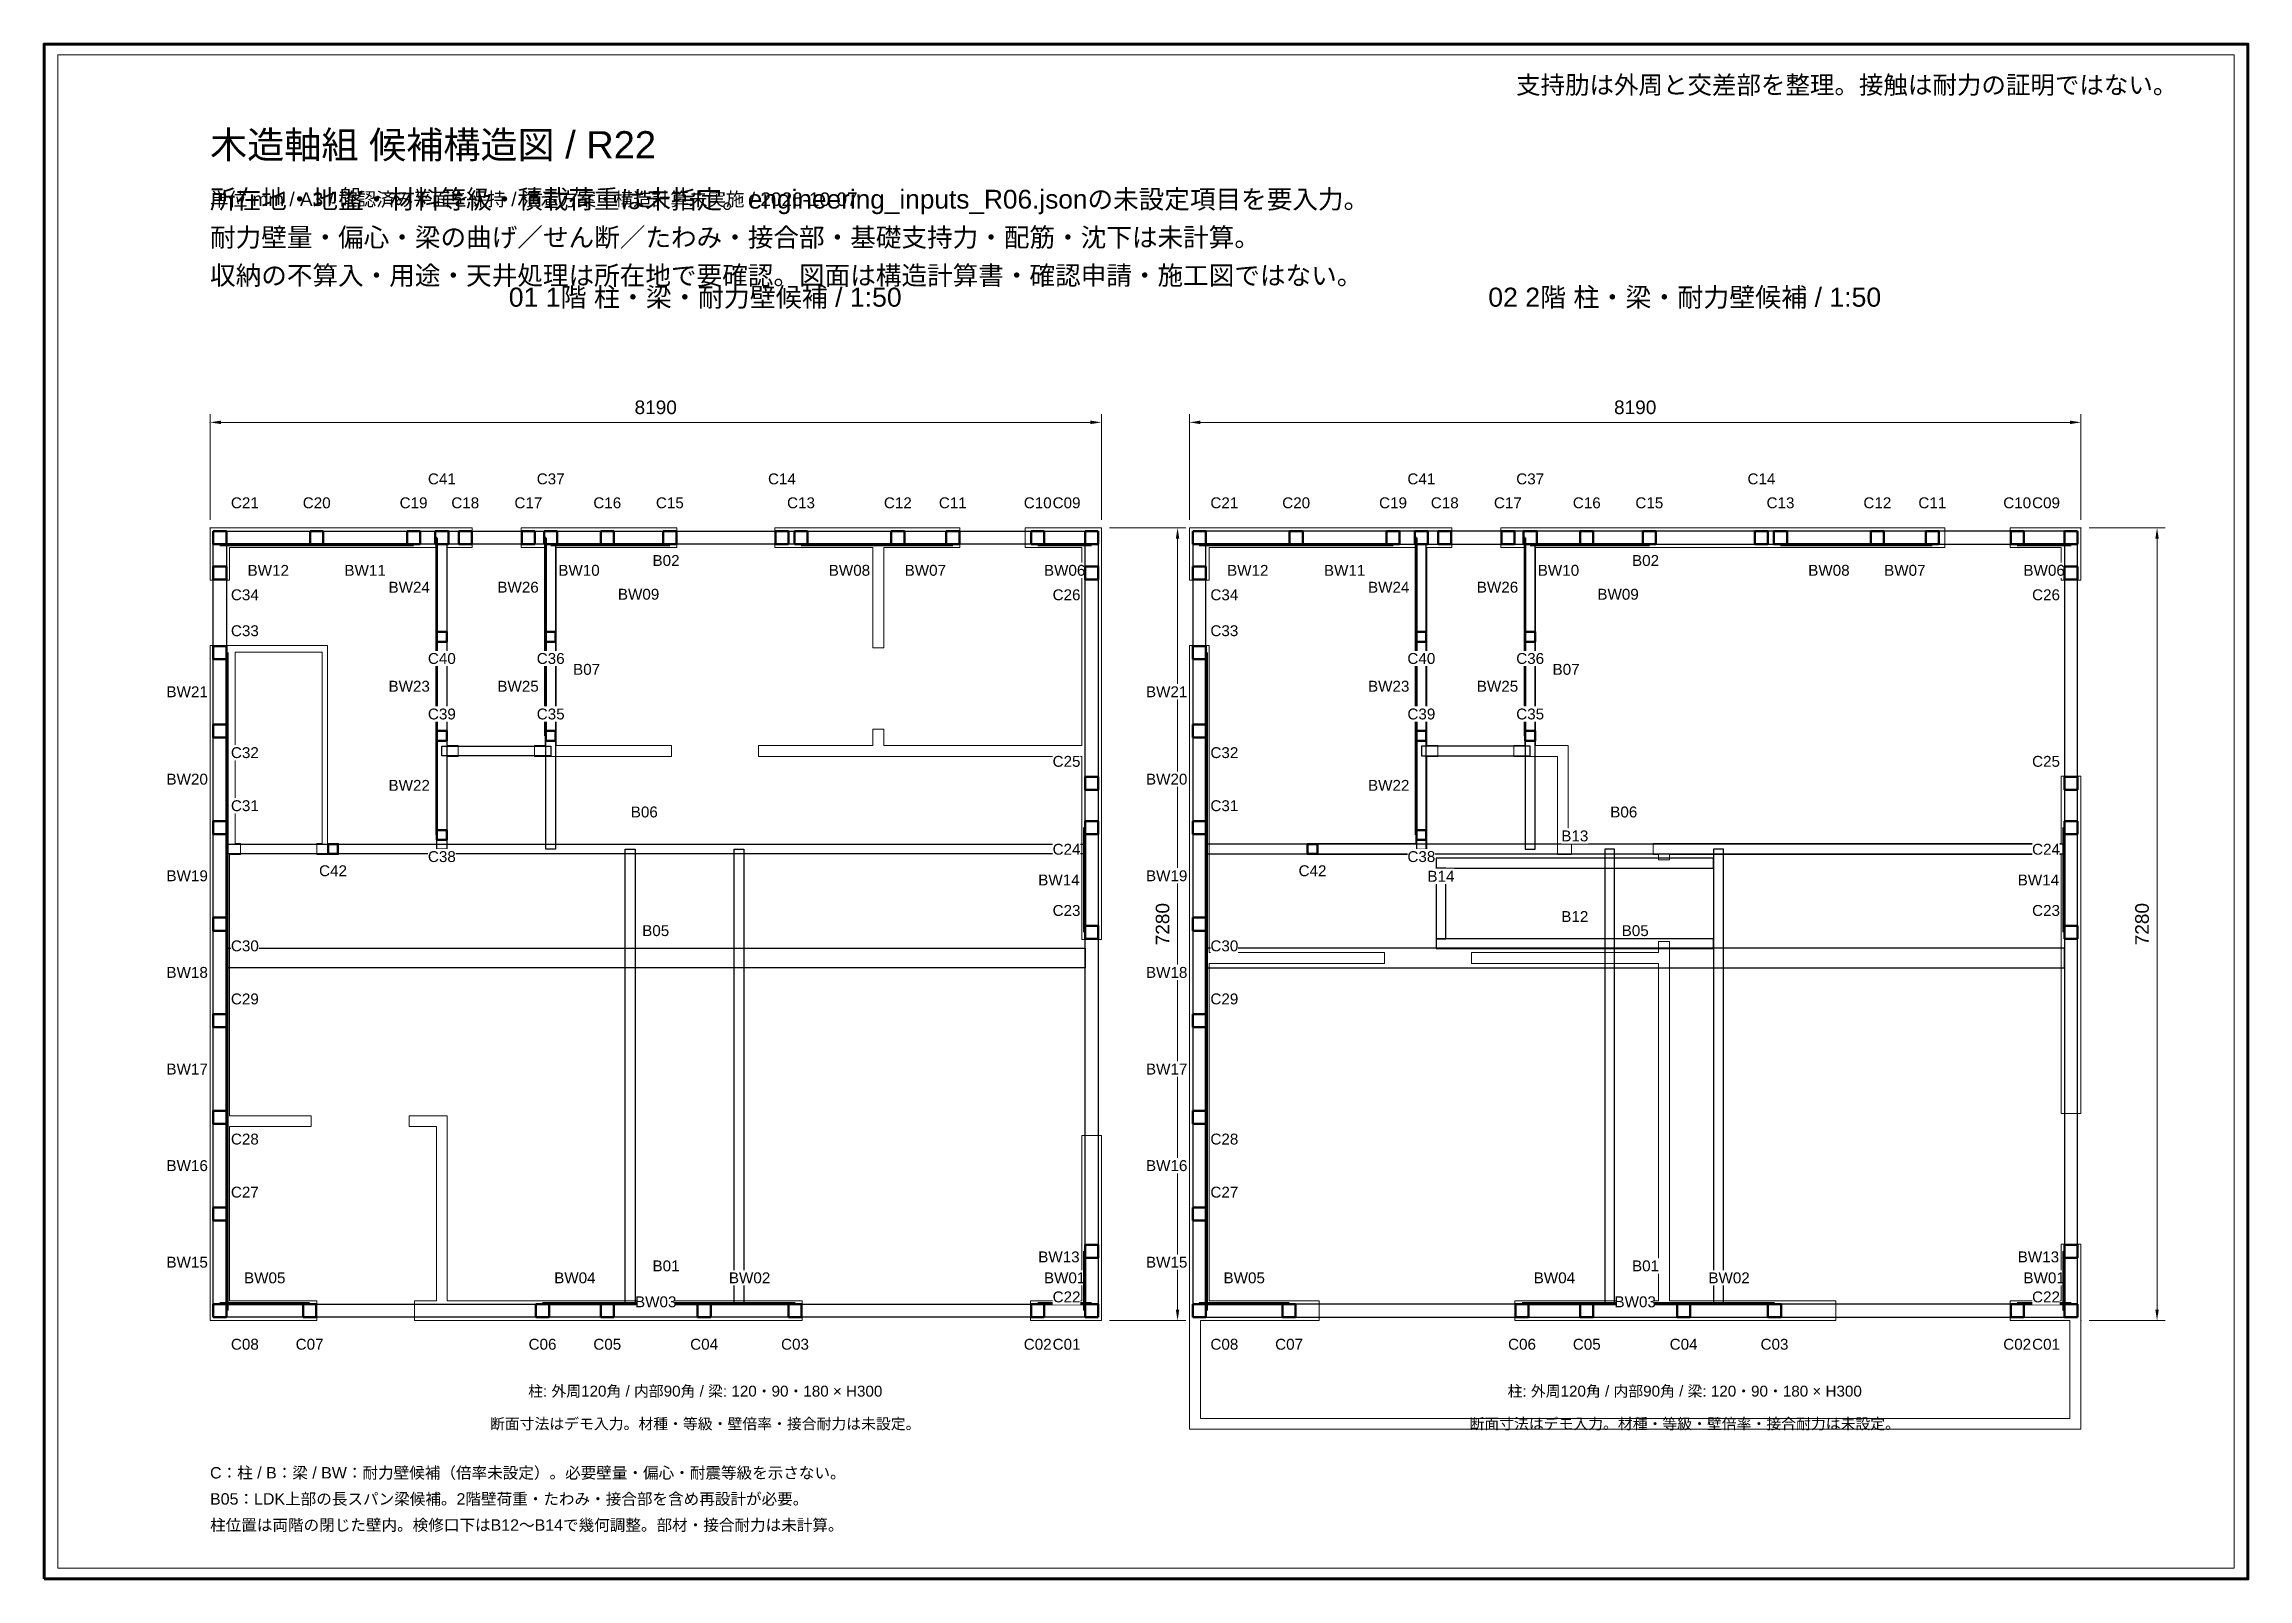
# Paper-space layout 'STRUCTURE_01_A3_1_50' of a CAD drawing. Header units: millimetres. Extents: x 8 to 412, y 8 to 290.
# The model-space entities are those that its viewports show. They can reach past a viewport. Long polylines and large blocks are cut down to what shows.
import ezdxf
from ezdxf.enums import TextEntityAlignment as Align

# ---------------------------------------------------------------- set-up
doc = ezdxf.new("R2010")
doc.units = ezdxf.units.MM
for name, color, linetype, lineweight in [('D-BYP-FIXT', 7, 'Continuous', 13), ('D-STR-DIM', 7, 'Continuous', 13), ('D-STR-DOOR', 7, 'Continuous', 25), ('D-STR-TXT', 7, 'Continuous', 13), ('D-STR-WALL', 7, 'Continuous', 50), ('D-TTL-FRAM', 7, 'Continuous', 70)]:
    doc.layers.add(name, color=color, linetype=linetype, lineweight=lineweight)
doc.layers.add('D-TTL-VPRT', color=7, linetype='Continuous', plot=False)
doc.styles.add('HOUSE_UNICODE', font='Arial Unicode.ttf')
doc.styles.add('OpenSansCondensed-Light', font='OpenSansCondensed-Light.ttf')
doc.dimstyles.new('EZDXF', dxfattribs={"dimtxt": 0.25, "dimasz": 0.175, "dimexe": 0.375, "dimexo": 0.125, "dimgap": 0.1, "dimtad": 1, "dimlfac": 100, "dimzin": 12, "dimdsep": 46, "dimtxsty": 'OpenSansCondensed-Light', "dimblk": 'ARCHTICK', "dimcen": 2.5, "dimazin": 3, "dimtfac": 0.5, "dimtmove": 2, "dimatfit": 3})

# ---------------------------------------------------------------- blocks, each defined once
blk = doc.blocks.new('_CLOSEDFILLED')
at = {"color": 0, "linetype": 'BYBLOCK'}
blk.add_solid([(-1, 0.16), (0, 0), (-1, -0.16)], dxfattribs=at)
blk = doc.blocks.new('*D1')
at = {"layer": 'D-STR-DIM', "color": 7, "lineweight": 13}
for p, q in [((0, 7355), (0, 8325)), ((8190, 7355), (8190, 8325)), ((100, 8250), (8090, 8250))]:
    blk.add_line(p, q, dxfattribs=at)
at = {"layer": 'D-STR-DIM'}
for p in [(0, 8250), (0, 7280), (8190, 7280)]:
    blk.add_point(p, dxfattribs=at)
at = {"layer": 'D-STR-DIM', "color": 7, "xscale": 100, "yscale": 100, "rotation": 180}
blk.add_blockref('_CLOSEDFILLED', (0, 8250), dxfattribs=at)
at = {"layer": 'D-STR-DIM', "color": 7, "xscale": 100, "yscale": 100}
blk.add_blockref('_CLOSEDFILLED', (8190, 8250), dxfattribs=at)
at = {"layer": 'D-STR-DIM', "color": 7, "insert": (4095, 8387.5), "char_height": 125, "attachment_point": 5, "style": 'HOUSE_UNICODE', "bg_fill": 3, "box_fill_scale": 1.2, "bg_fill_color": 0}
blk.add_mtext('8190', dxfattribs=at)
blk = doc.blocks.new('*D2')
at = {"layer": 'D-STR-DIM', "color": 7, "lineweight": 13}
for p, q in [((8265, 7280), (8965, 7280)), ((8890, 100), (8890, 7180)), ((8265, 0), (8965, 0))]:
    blk.add_line(p, q, dxfattribs=at)
at = {"layer": 'D-STR-DIM'}
for p in [(8190, 7280), (8190, 0), (8890, 0)]:
    blk.add_point(p, dxfattribs=at)
at = {"layer": 'D-STR-DIM', "color": 7, "xscale": 100, "yscale": 100}
for p, rotation in [((8890, 7280), 90), ((8890, 0), 270)]:
    blk.add_blockref('_CLOSEDFILLED', p, dxfattribs=dict(at, rotation=rotation))
at = {"layer": 'D-STR-DIM', "color": 7, "insert": (8752.5, 3640), "char_height": 125, "attachment_point": 5, "rotation": 90, "style": 'HOUSE_UNICODE', "bg_fill": 3, "box_fill_scale": 1.2, "bg_fill_color": 0}
blk.add_mtext('7280', dxfattribs=at)
blk = doc.blocks.new('*D3')
at = {"layer": 'D-STR-DIM', "color": 7, "lineweight": 13}
for p, q in [((9000, 7355), (9000, 8325)), ((17190, 7355), (17190, 8325)), ((9100, 8250), (17090, 8250))]:
    blk.add_line(p, q, dxfattribs=at)
at = {"layer": 'D-STR-DIM'}
for p in [(9000, 8250), (9000, 7280), (17190, 7280)]:
    blk.add_point(p, dxfattribs=at)
at = {"layer": 'D-STR-DIM', "color": 7, "xscale": 100, "yscale": 100, "rotation": 180}
blk.add_blockref('_CLOSEDFILLED', (9000, 8250), dxfattribs=at)
at = {"layer": 'D-STR-DIM', "color": 7, "xscale": 100, "yscale": 100}
blk.add_blockref('_CLOSEDFILLED', (17190, 8250), dxfattribs=at)
at = {"layer": 'D-STR-DIM', "color": 7, "insert": (13095, 8387.5), "char_height": 125, "attachment_point": 5, "style": 'HOUSE_UNICODE', "bg_fill": 3, "box_fill_scale": 1.2, "bg_fill_color": 0}
blk.add_mtext('8190', dxfattribs=at)
blk = doc.blocks.new('*D4')
at = {"layer": 'D-STR-DIM', "color": 7, "lineweight": 13}
for p, q in [((17265, 7280), (17965, 7280)), ((17890, 100), (17890, 7180)), ((17265, 0), (17965, 0))]:
    blk.add_line(p, q, dxfattribs=at)
at = {"layer": 'D-STR-DIM'}
for p in [(17190, 7280), (17190, 0), (17890, 0)]:
    blk.add_point(p, dxfattribs=at)
at = {"layer": 'D-STR-DIM', "color": 7, "xscale": 100, "yscale": 100}
for p, rotation in [((17890, 7280), 90), ((17890, 0), 270)]:
    blk.add_blockref('_CLOSEDFILLED', p, dxfattribs=dict(at, rotation=rotation))
at = {"layer": 'D-STR-DIM', "color": 7, "insert": (17752.5, 3640), "char_height": 125, "attachment_point": 5, "rotation": 90, "style": 'HOUSE_UNICODE', "bg_fill": 3, "box_fill_scale": 1.2, "bg_fill_color": 0}
blk.add_mtext('7280', dxfattribs=at)

msp = doc.modelspace()

# ---------------------------------------------------------------- linework, layer by layer
at = {"layer": 'D-BYP-FIXT'}
for points in [[(0, 7280), (0, 6800), (180, 6800), (180, 7100), (2080, 7100), (2080, 4381), (2080, 4380), (2080, 4280), (2180, 4280), (2180, 5180), (2280, 5180), (2280, 5280), (2180, 5280), (2180, 7100), (2410, 7100), (2410, 7280)], [(2860, 7280), (2860, 7100), (3080, 7100), (3080, 5280), (2980, 5280), (2980, 5180), (3180, 5180), (4240, 5180), (4240, 5280), (3180, 5280), (3180, 7100), (4290, 7100), (4290, 7280)], [(8190, 7280), (7490, 7280), (7490, 7100), (8010, 7100), (8010, 5280), (6190, 5280), (6190, 5430), (6090, 5430), (6090, 5280), (5040, 5280), (5040, 5180), (8010, 5180), (8010, 3500), (8190, 3500)], [(5190, 7280), (5190, 7100), (6090, 7100), (6090, 6180), (6190, 6180), (6190, 7100), (6890, 7100), (6890, 7280)], [(11860, 7280), (11860, 7100), (12080, 7100), (12080, 5280), (11980, 5280), (11980, 5180), (12380, 5180), (12380, 4280), (12510, 4280), (12510, 4380), (12480, 4380), (12480, 5280), (12180, 5280), (12180, 7100), (15940, 7100), (15940, 7280)], [(17190, 7280), (16540, 7280), (16540, 7100), (17010, 7100), (17010, 6800), (17190, 6800)], [(0, 0), (980, 0), (980, 180), (180, 180), (180, 1780), (930, 1780), (930, 1880), (180, 1880), (180, 4280), (280, 4280), (280, 4380), (230, 4380), (230, 6140), (1030, 6140), (1030, 4380), (980, 4380), (980, 4280), (1180, 4280), (1180, 4380), (1080, 4380), (1080, 6200), (181, 6200), (180, 6200), (0, 6200)], [(17190, 5000), (17010, 5000), (17010, 4380), (13260, 4380), (13260, 4280), (13310, 4280), (13310, 4230), (13410, 4230), (13410, 4280), (17010, 4280), (17010, 1900), (17190, 1900)], [(14940, 0), (14940, 180), (13410, 180), (13410, 3480), (13310, 3480), (13310, 3380), (11590, 3380), (11590, 3280), (13310, 3280), (13310, 180), (11990, 180), (11990, 0)], [(5440, 0), (5440, 180), (2180, 180), (2180, 1880), (1830, 1880), (1830, 1780), (2080, 1780), (2080, 180), (1880, 180), (1880, 0)], [(8190, 1700), (8010, 1700), (8010, 180), (7540, 180), (7540, 0), (8190, 0)]]:
    msp.add_lwpolyline(points, close=True, dxfattribs=at)
at = {"layer": 'D-STR-DOOR'}
for points in [[(30, 7130), (30, 7250), (8160, 7250), (8160, 7130)], [(30, 150), (30, 7130), (150, 7130), (150, 150)], [(2085, 4330), (2085, 7130), (2175, 7130), (2175, 4330)], [(3085, 4330), (3085, 7130), (3175, 7130), (3175, 4330)], [(8040, 150), (8040, 7130), (8160, 7130), (8160, 150)], [(11175, 4330), (11175, 7130), (11085, 7130), (11085, 4330)], [(12175, 4330), (12175, 7130), (12085, 7130), (12085, 4330)], [(17160, 150), (17160, 7130), (17040, 7130), (17040, 150)], [(2130, 5185), (2130, 5275), (3130, 5275), (3130, 5185)], [(12130, 5185), (12130, 5275), (11130, 5275), (11130, 5185)], [(150, 4285), (150, 4375), (8040, 4375), (8040, 4285)], [(4815, 150), (4815, 4330), (4905, 4330), (4905, 150)], [(17040, 4285), (17040, 4375), (9150, 4375), (9150, 4285)], [(13905, 150), (13905, 4330), (13815, 4330), (13815, 150)], [(13815, 4155), (13815, 4245), (11265, 4245), (11265, 4155), (11355, 4155), (12555, 4155)], [(11265, 4155), (11265, 3505), (11355, 3505), (11355, 4155)], [(150, 3240), (150, 3420), (8040, 3420), (8040, 3240)], [(17040, 3240), (17040, 3420), (9150, 3420), (9150, 3240)], [(30, 30), (30, 150), (8160, 150), (8160, 30)]]:
    msp.add_lwpolyline(points, close=True, dxfattribs=at)
at = {"layer": 'D-STR-WALL'}
for p, q in [((30, 7130), (30, 7250)), ((30, 7250), (150, 7250)), ((150, 7130), (30, 7130)), ((90, 7121), (90, 7130)), ((90, 7130), (980, 7130)), ((980, 7121), (90, 7121)), ((150, 7250), (150, 7130)), ((920, 7130), (920, 7250)), ((920, 7250), (1040, 7250)), ((1040, 7130), (920, 7130)), ((980, 7121), (980, 7130)), ((980, 7130), (1870, 7130)), ((980, 7130), (980, 7121)), ((1870, 7121), (980, 7121)), ((1040, 7250), (1040, 7130)), ((1810, 7130), (1810, 7250)), ((1810, 7250), (1930, 7250)), ((1930, 7130), (1810, 7130)), ((1870, 7130), (1870, 7121)), ((1930, 7250), (1930, 7130)), ((2070, 7130), (2070, 7250)), ((2070, 7250), (2190, 7250)), ((2190, 7130), (2070, 7130)), ((2080, 6280), (2080, 7190)), ((2080, 7190), (2085, 7190)), ((2085, 7190), (2085, 6280)), ((2190, 7250), (2190, 7130)), ((2285, 7130), (2285, 7250)), ((2285, 7250), (2405, 7250)), ((2405, 7130), (2285, 7130)), ((2405, 7250), (2405, 7130)), ((2865, 7130), (2865, 7250)), ((2865, 7250), (2985, 7250)), ((2985, 7130), (2865, 7130)), ((2985, 7250), (2985, 7130)), ((3070, 7130), (3070, 7250)), ((3070, 7250), (3190, 7250)), ((3190, 7130), (3070, 7130)), ((3080, 6280), (3080, 7190)), ((3080, 7190), (3085, 7190)), ((3085, 7190), (3085, 6280)), ((3130, 7121), (3130, 7130)), ((3130, 7130), (3650, 7130)), ((3650, 7121), (3130, 7121)), ((3190, 7250), (3190, 7130)), ((3590, 7130), (3590, 7250)), ((3590, 7250), (3710, 7250)), ((3710, 7130), (3590, 7130)), ((3650, 7121), (3650, 7130)), ((3650, 7130), (3650, 7121)), ((3710, 7250), (3710, 7130)), ((4165, 7250), (4285, 7250)), ((5195, 7130), (5195, 7250)), ((5195, 7250), (5315, 7250)), ((5315, 7130), (5195, 7130)), ((5315, 7250), (5315, 7130)), ((5370, 7130), (5370, 7250)), ((5370, 7250), (5490, 7250)), ((5490, 7130), (5370, 7130)), ((5430, 7121), (5430, 7130)), ((5430, 7130), (6320, 7130)), ((6320, 7121), (5430, 7121)), ((5490, 7250), (5490, 7130)), ((6260, 7130), (6260, 7250)), ((6260, 7250), (6380, 7250)), ((6380, 7130), (6260, 7130)), ((6320, 7121), (6320, 7130)), ((6320, 7130), (6825, 7130)), ((6320, 7130), (6320, 7121)), ((6825, 7121), (6320, 7121)), ((6380, 7250), (6380, 7130)), ((6765, 7130), (6765, 7250)), ((6765, 7250), (6885, 7250)), ((6885, 7130), (6765, 7130)), ((6825, 7130), (6825, 7121)), ((6885, 7250), (6885, 7130)), ((7545, 7130), (7545, 7250)), ((7545, 7250), (7665, 7250)), ((7665, 7130), (7545, 7130)), ((7605, 7121), (7605, 7130)), ((7605, 7130), (8100, 7130)), ((8100, 7121), (7605, 7121)), ((7665, 7250), (7665, 7130)), ((8040, 7130), (8040, 7250)), ((8040, 7250), (8160, 7250)), ((8160, 7130), (8040, 7130)), ((8100, 7130), (8100, 7121)), ((8160, 7250), (8160, 7130)), ((9090, 7121), (9090, 7130)), ((9090, 7130), (9980, 7130)), ((9980, 7121), (9090, 7121)), ((9150, 7250), (9150, 7130)), ((9920, 7130), (9920, 7250)), ((9920, 7250), (10040, 7250)), ((10040, 7130), (9920, 7130)), ((9980, 7121), (9980, 7130)), ((9980, 7130), (10870, 7130)), ((9980, 7130), (9980, 7121)), ((10870, 7121), (9980, 7121)), ((10040, 7250), (10040, 7130)), ((10810, 7130), (10810, 7250)), ((10810, 7250), (10930, 7250)), ((10930, 7130), (10810, 7130)), ((10870, 7130), (10870, 7121)), ((10930, 7250), (10930, 7130)), ((11070, 7130), (11070, 7250)), ((11070, 7250), (11190, 7250)), ((11190, 7130), (11070, 7130)), ((11080, 6280), (11080, 7190)), ((11080, 7190), (11085, 7190)), ((11085, 7190), (11085, 6280)), ((11190, 7250), (11190, 7130)), ((11285, 7130), (11285, 7250)), ((11285, 7250), (11405, 7250)), ((11405, 7130), (11285, 7130)), ((11405, 7250), (11405, 7130)), ((11865, 7130), (11865, 7250)), ((11865, 7250), (11985, 7250)), ((11985, 7130), (11865, 7130)), ((11985, 7250), (11985, 7130)), ((12070, 7130), (12070, 7250)), ((12070, 7250), (12190, 7250)), ((12190, 7130), (12070, 7130)), ((12080, 6280), (12080, 7190)), ((12080, 7190), (12085, 7190)), ((12085, 7190), (12085, 6280)), ((12130, 7121), (12130, 7130)), ((12130, 7130), (12650, 7130)), ((12650, 7121), (12130, 7121)), ((12190, 7250), (12190, 7130)), ((12590, 7130), (12590, 7250)), ((12590, 7250), (12710, 7250)), ((12710, 7130), (12590, 7130)), ((12650, 7121), (12650, 7130)), ((12650, 7130), (12650, 7121)), ((12710, 7250), (12710, 7130)), ((13165, 7250), (13285, 7250)), ((14195, 7130), (14195, 7250)), ((14195, 7250), (14315, 7250)), ((14315, 7130), (14195, 7130)), ((14315, 7250), (14315, 7130)), ((14370, 7130), (14370, 7250)), ((14370, 7250), (14490, 7250)), ((14490, 7130), (14370, 7130)), ((14430, 7121), (14430, 7130)), ((14430, 7130), (15320, 7130)), ((15320, 7121), (14430, 7121)), ((14490, 7250), (14490, 7130)), ((15260, 7130), (15260, 7250)), ((15260, 7250), (15380, 7250)), ((15380, 7130), (15260, 7130)), ((15320, 7121), (15320, 7130)), ((15320, 7130), (15825, 7130)), ((15320, 7130), (15320, 7121)), ((15825, 7121), (15320, 7121)), ((15380, 7250), (15380, 7130)), ((15765, 7130), (15765, 7250)), ((15765, 7250), (15885, 7250)), ((15885, 7130), (15765, 7130)), ((15825, 7130), (15825, 7121)), ((15885, 7250), (15885, 7130)), ((16545, 7130), (16545, 7250)), ((16545, 7250), (16665, 7250)), ((16665, 7130), (16545, 7130)), ((16605, 7121), (16605, 7130)), ((16605, 7130), (17100, 7130)), ((17100, 7121), (16605, 7121)), ((16665, 7250), (16665, 7130)), ((17040, 7130), (17040, 7250)), ((17040, 7250), (17160, 7250)), ((17160, 7130), (17040, 7130)), ((17100, 7130), (17100, 7121)), ((17160, 7250), (17160, 7130)), ((30, 6805), (30, 6925)), ((30, 6925), (150, 6925)), ((150, 6925), (150, 6805)), ((8160, 6925), (8160, 6805)), ((9150, 6925), (9150, 6805)), ((17160, 6925), (17160, 6805)), ((150, 6805), (30, 6805)), ((2080, 5370), (2080, 6280)), ((2080, 6280), (2085, 6280)), ((2085, 6280), (2080, 6280)), ((2085, 6235), (2085, 6325)), ((2085, 6325), (2175, 6325)), ((2085, 6280), (2085, 5370)), ((2175, 6325), (2175, 6235)), ((3080, 5370), (3080, 6280)), ((3080, 6280), (3085, 6280)), ((3085, 6280), (3080, 6280)), ((3085, 6235), (3085, 6325)), ((3085, 6325), (3175, 6325)), ((3085, 6280), (3085, 5370)), ((3175, 6325), (3175, 6235)), ((11080, 5370), (11080, 6280)), ((11080, 6280), (11085, 6280)), ((11085, 6280), (11080, 6280)), ((11085, 6235), (11085, 6325)), ((11085, 6325), (11175, 6325)), ((11085, 6280), (11085, 5370)), ((11175, 6325), (11175, 6235)), ((12080, 5370), (12080, 6280)), ((12080, 6280), (12085, 6280)), ((12085, 6280), (12080, 6280)), ((12085, 6235), (12085, 6325)), ((12085, 6325), (12175, 6325)), ((12085, 6280), (12085, 5370)), ((12175, 6325), (12175, 6235)), ((30, 6075), (30, 6195)), ((30, 6195), (150, 6195)), ((150, 6075), (30, 6075)), ((150, 6195), (150, 6075)), ((150, 5415), (150, 6135)), ((150, 6135), (159, 6135)), ((159, 6135), (159, 5415)), ((2175, 6235), (2085, 6235)), ((3175, 6235), (3085, 6235)), ((9150, 6195), (9150, 6075)), ((9150, 5415), (9150, 6135)), ((9150, 6135), (9159, 6135)), ((9159, 6135), (9159, 5415)), ((11175, 6235), (11085, 6235)), ((12175, 6235), (12085, 6235)), ((30, 5355), (30, 5475)), ((30, 5475), (150, 5475)), ((150, 5475), (150, 5355)), ((9150, 5475), (9150, 5355)), ((150, 5355), (30, 5355)), ((150, 4527.5), (150, 5415)), ((150, 5415), (159, 5415)), ((159, 5415), (150, 5415)), ((159, 5415), (159, 4527.5)), ((2080, 4460), (2080, 5370)), ((2080, 5370), (2085, 5370)), ((2085, 5370), (2080, 5370)), ((2085, 5325), (2085, 5415)), ((2085, 5415), (2175, 5415)), ((2085, 5370), (2085, 4460)), ((2175, 5325), (2085, 5325)), ((2175, 5415), (2175, 5325)), ((3085, 5370), (3080, 5370)), ((3085, 5325), (3085, 5415)), ((3085, 5415), (3175, 5415)), ((3175, 5325), (3085, 5325)), ((3175, 5415), (3175, 5325)), ((9150, 4527.5), (9150, 5415)), ((9150, 5415), (9159, 5415)), ((9159, 5415), (9150, 5415)), ((9159, 5415), (9159, 4527.5)), ((11080, 4460), (11080, 5370)), ((11080, 5370), (11085, 5370)), ((11085, 5370), (11080, 5370)), ((11085, 5325), (11085, 5415)), ((11085, 5415), (11175, 5415)), ((11085, 5370), (11085, 4460)), ((11175, 5325), (11085, 5325)), ((11175, 5415), (11175, 5325)), ((12085, 5370), (12080, 5370)), ((12085, 5325), (12085, 5415)), ((12085, 5415), (12175, 5415)), ((12175, 5325), (12085, 5325)), ((12175, 5415), (12175, 5325)), ((8040, 4875), (8040, 4995)), ((8040, 4995), (8160, 4995)), ((8160, 4875), (8040, 4875)), ((8160, 4995), (8160, 4875)), ((17040, 4875), (17040, 4995)), ((17040, 4995), (17160, 4995)), ((17160, 4875), (17040, 4875)), ((17160, 4995), (17160, 4875)), ((30, 4467.5), (30, 4587.5)), ((30, 4587.5), (150, 4587.5)), ((150, 4467.5), (30, 4467.5)), ((150, 4587.5), (150, 4467.5)), ((150, 3640), (150, 4527.5)), ((150, 4527.5), (159, 4527.5)), ((159, 4527.5), (150, 4527.5)), ((159, 4527.5), (159, 3640)), ((2085, 4460), (2080, 4460)), ((2085, 4415), (2085, 4505)), ((2085, 4505), (2175, 4505)), ((2175, 4505), (2175, 4415)), ((8031, 3565), (8031, 4527.5)), ((8031, 4527.5), (8040, 4527.5)), ((8040, 4467.5), (8040, 4587.5)), ((8040, 4587.5), (8160, 4587.5)), ((8040, 4527.5), (8040, 3565)), ((8160, 4467.5), (8040, 4467.5)), ((8160, 4587.5), (8160, 4467.5)), ((9150, 4587.5), (9150, 4467.5)), ((9150, 3640), (9150, 4527.5)), ((9150, 4527.5), (9159, 4527.5)), ((9159, 4527.5), (9150, 4527.5)), ((9159, 4527.5), (9159, 3640)), ((11085, 4460), (11080, 4460)), ((11085, 4415), (11085, 4505)), ((11085, 4505), (11175, 4505)), ((11175, 4505), (11175, 4415)), ((17031, 3565), (17031, 4527.5)), ((17031, 4527.5), (17040, 4527.5)), ((17040, 4467.5), (17040, 4587.5)), ((17040, 4587.5), (17160, 4587.5)), ((17040, 4527.5), (17040, 3565)), ((17160, 4467.5), (17040, 4467.5)), ((17160, 4587.5), (17160, 4467.5)), ((1085, 4285), (1085, 4375)), ((1085, 4375), (1175, 4375)), ((1175, 4285), (1085, 4285)), ((1175, 4375), (1175, 4285)), ((2175, 4415), (2085, 4415)), ((10085, 4285), (10085, 4375)), ((10085, 4375), (10175, 4375)), ((10175, 4285), (10085, 4285)), ((10175, 4375), (10175, 4285)), ((11175, 4415), (11085, 4415)), ((30, 3580), (30, 3700)), ((30, 3700), (150, 3700)), ((150, 3700), (150, 3580)), ((9150, 3700), (9150, 3580)), ((150, 3580), (30, 3580)), ((150, 2752.5), (150, 3640)), ((150, 3640), (159, 3640)), ((159, 3640), (150, 3640)), ((159, 3640), (159, 2752.5)), ((8040, 3565), (8031, 3565)), ((8040, 3505), (8040, 3625)), ((8040, 3625), (8160, 3625)), ((8160, 3505), (8040, 3505)), ((8160, 3625), (8160, 3505)), ((9150, 2752.5), (9150, 3640)), ((9150, 3640), (9159, 3640)), ((9159, 3640), (9150, 3640)), ((9159, 3640), (9159, 2752.5)), ((17040, 3565), (17031, 3565)), ((17040, 3505), (17040, 3625)), ((17040, 3625), (17160, 3625)), ((17160, 3505), (17040, 3505)), ((17160, 3625), (17160, 3505)), ((30, 2692.5), (30, 2812.5)), ((30, 2812.5), (150, 2812.5)), ((150, 2692.5), (30, 2692.5)), ((150, 2812.5), (150, 2692.5)), ((150, 1865), (150, 2752.5)), ((150, 2752.5), (159, 2752.5)), ((159, 2752.5), (150, 2752.5)), ((159, 2752.5), (159, 1865)), ((9150, 2812.5), (9150, 2692.5)), ((9150, 1865), (9150, 2752.5)), ((9150, 2752.5), (9159, 2752.5)), ((9159, 2752.5), (9150, 2752.5)), ((9159, 2752.5), (9159, 1865)), ((30, 1805), (30, 1925)), ((30, 1925), (150, 1925)), ((150, 1925), (150, 1805)), ((150, 977.5), (150, 1865)), ((150, 1865), (159, 1865)), ((159, 1865), (150, 1865)), ((159, 1865), (159, 977.5)), ((9150, 1925), (9150, 1805)), ((9150, 977.5), (9150, 1865)), ((9150, 1865), (9159, 1865)), ((9159, 1865), (9150, 1865)), ((9159, 1865), (9159, 977.5)), ((150, 1805), (30, 1805)), ((30, 917.5), (30, 1037.5)), ((30, 1037.5), (150, 1037.5)), ((150, 1037.5), (150, 917.5)), ((9150, 1037.5), (9150, 917.5)), ((150, 917.5), (30, 917.5)), ((150, 90), (150, 977.5)), ((150, 977.5), (159, 977.5)), ((159, 977.5), (150, 977.5)), ((159, 977.5), (159, 90)), ((9150, 90), (9150, 977.5)), ((9150, 977.5), (9159, 977.5)), ((9159, 977.5), (9150, 977.5)), ((9159, 977.5), (9159, 90)), ((8031, 635), (8040, 635)), ((8160, 695), (8160, 575)), ((17031, 635), (17040, 635)), ((17160, 695), (17160, 575)), ((30, 30), (30, 150)), ((30, 150), (150, 150)), ((150, 30), (30, 30)), ((90, 150), (90, 159)), ((90, 159), (915, 159)), ((915, 150), (90, 150)), ((150, 150), (150, 30)), ((159, 90), (150, 90)), ((855, 30), (855, 150)), ((855, 150), (975, 150)), ((975, 30), (855, 30)), ((915, 159), (915, 150)), ((975, 150), (975, 30)), ((2995, 30), (2995, 150)), ((2995, 150), (3115, 150)), ((3115, 30), (2995, 30)), ((3055, 150), (3055, 159)), ((3055, 159), (3650, 159)), ((3650, 150), (3055, 150)), ((3115, 150), (3115, 30)), ((3590, 30), (3590, 150)), ((3590, 150), (3710, 150)), ((3710, 30), (3590, 30)), ((3650, 150), (3650, 159)), ((3650, 159), (4540, 159)), ((3650, 159), (3650, 150)), ((4540, 150), (3650, 150)), ((3710, 150), (3710, 30)), ((4480, 30), (4480, 150)), ((4480, 150), (4600, 150)), ((4600, 30), (4480, 30)), ((4540, 150), (4540, 159)), ((4540, 159), (5375, 159)), ((4540, 159), (4540, 150)), ((5375, 150), (4540, 150)), ((4600, 150), (4600, 30)), ((5315, 30), (5315, 150)), ((5315, 150), (5435, 150)), ((5435, 30), (5315, 30)), ((5375, 159), (5375, 150)), ((5435, 150), (5435, 30)), ((7545, 30), (7545, 150)), ((7545, 150), (7665, 150)), ((7665, 30), (7545, 30)), ((7605, 150), (7605, 159)), ((7605, 159), (8100, 159)), ((8100, 150), (7605, 150)), ((7665, 150), (7665, 30)), ((8040, 90), (8031, 90)), ((8040, 30), (8040, 150)), ((8040, 150), (8160, 150)), ((8160, 30), (8040, 30)), ((8100, 159), (8100, 150)), ((8160, 150), (8160, 30)), ((9090, 150), (9090, 159)), ((9090, 159), (9915, 159)), ((9915, 150), (9090, 150)), ((9150, 150), (9150, 30)), ((9159, 90), (9150, 90)), ((9855, 30), (9855, 150)), ((9855, 150), (9975, 150)), ((9975, 30), (9855, 30)), ((9915, 159), (9915, 150)), ((9975, 150), (9975, 30)), ((11995, 30), (11995, 150)), ((11995, 150), (12115, 150)), ((12115, 30), (11995, 30)), ((12055, 150), (12055, 159)), ((12055, 159), (12650, 159)), ((12650, 150), (12055, 150)), ((12115, 150), (12115, 30)), ((12590, 30), (12590, 150)), ((12590, 150), (12710, 150)), ((12710, 30), (12590, 30)), ((12650, 150), (12650, 159)), ((12650, 159), (13540, 159)), ((12650, 159), (12650, 150)), ((13540, 150), (12650, 150)), ((12710, 150), (12710, 30)), ((13480, 30), (13480, 150)), ((13480, 150), (13600, 150)), ((13600, 30), (13480, 30)), ((13540, 150), (13540, 159)), ((13540, 159), (14375, 159)), ((13540, 159), (13540, 150)), ((14375, 150), (13540, 150)), ((13600, 150), (13600, 30)), ((14315, 30), (14315, 150)), ((14315, 150), (14435, 150)), ((14435, 30), (14315, 30)), ((14375, 159), (14375, 150)), ((14435, 150), (14435, 30)), ((16545, 30), (16545, 150)), ((16545, 150), (16665, 150)), ((16665, 30), (16545, 30)), ((16605, 150), (16605, 159)), ((16605, 159), (17100, 159)), ((17100, 150), (16605, 150)), ((16665, 150), (16665, 30)), ((17040, 90), (17031, 90)), ((17040, 30), (17040, 150)), ((17040, 150), (17160, 150)), ((17160, 30), (17040, 30)), ((17100, 159), (17100, 150)), ((17160, 150), (17160, 30))]:
    msp.add_line(p, q, dxfattribs=at)

# ---------------------------------------------------------------- texts
at = {"layer": 'D-STR-TXT', "style": 'HOUSE_UNICODE'}
for s, height, p in [('底板150・立上り140・土台120：デモ入力', 165, (12000, 11750)), ('支持肋は外周と交差部を整理。接触は耐力の証明ではない。', 165, (12000, 11350)), ('木造軸組 候補構造図 / R22', 250, (0, 10800)), ('所在地・地盤・材料等級・積載荷重は未指定。engineering_inputs_R06.jsonの未設定項目を要入力。', 172.5, (0, 10300)), ('単位 mm / A3 / 確認済み平面を保持 / 演示方案・構造計算未実施 / 2026-10-07', 125, (0, 10300)), ('耐力壁量・偏心・梁の曲げ／せん断／たわみ・接合部・基礎支持力・配筋・沈下は未計算。', 172.5, (0, 9950)), ('収納の不算入・用途・天井処理は所在地で要確認。図面は構造計算書・確認申請・施工図ではない。', 172.5, (0, 9600)), ('C：柱 / B：梁 / BW：耐力壁候補（倍率未設定）。必要壁量・偏心・耐震等級を示さない。', 105, (0, -1400)), ('B05：LDK上部の長スパン梁候補。2階壁荷重・たわみ・接合部を含め再設計が必要。', 105, (0, -1640)), ('柱位置は両階の閉じた壁内。検修口下はB12〜B14で幾何調整。部材・接合耐力は未計算。', 105, (0, -1880))]:
    msp.add_text(s, height=height, dxfattribs=at).set_placement(p, align=Align.MIDDLE_LEFT)
for s, height, p in [('01 1階 柱・梁・耐力壁候補 / 1:50', 175, (4550, 9400)), ('02 2階 柱・梁・耐力壁候補 / 1:50', 175, (13550, 9400)), ('柱: 外周120角 / 内部90角 / 梁: 120・90・180 × H300', 100, (4550, -650)), ('柱: 外周120角 / 内部90角 / 梁: 120・90・180 × H300', 100, (13550, -650)), ('断面寸法はデモ入力。材種・等級・壁倍率・接合耐力は未設定。', 100, (4550, -950)), ('断面寸法はデモ入力。材種・等級・壁倍率・接合耐力は未設定。', 100, (13550, -950))]:
    msp.add_text(s, height=height, dxfattribs=at).set_placement(p, align=Align.MIDDLE_CENTER)
at = {"layer": 'D-STR-TXT', "char_height": 100, "attachment_point": 5, "style": 'HOUSE_UNICODE', "bg_fill": 3, "box_fill_scale": 1.2, "bg_fill_color": 0}
for s, insert, width in [('C21', (320, 7510), 213.447), ('C20', (980, 7510), 213.447), ('C19', (1870, 7510), 213.447), ('C18', (2345, 7510), 213.447), ('C17', (2925, 7510), 213.447), ('C16', (3650, 7510), 213.447), ('C15', (4225, 7510), 213.447), ('C13', (5430, 7510), 213.447), ('C12', (6320, 7510), 213.447), ('C11', (6825, 7510), 213.447), ('C09', (7870, 7510), 213.447), ('C21', (9320, 7510), 213.447), ('C20', (9980, 7510), 213.447), ('C19', (10870, 7510), 213.447), ('C18', (11345, 7510), 213.447), ('C17', (11925, 7510), 213.447), ('C16', (12650, 7510), 213.447), ('C15', (13225, 7510), 213.447), ('C13', (14430, 7510), 213.447), ('C12', (15320, 7510), 213.447), ('C11', (15825, 7510), 213.447), ('C09', (16870, 7510), 213.447), ('B06', (3990, 4670), 207.93), ('C08', (320, -220), 213.447), ('C07', (915, -220), 213.447), ('C06', (3055, -220), 213.447), ('C05', (3650, -220), 213.447), ('C04', (4540, -220), 213.447), ('C03', (5375, -220), 213.447), ('C01', (7870, -220), 213.447)]:
    msp.add_mtext(s, dxfattribs=dict(at, insert=insert, width=width))

# ---------------------------------------------------------------- next in the draw order: texts
for s, insert, width in [('C41', (2130, 7730), 213.447), ('C37', (3130, 7730), 213.447), ('C14', (5255, 7730), 213.447), ('C41', (11130, 7730), 213.447), ('C37', (12130, 7730), 213.447), ('C14', (14255, 7730), 213.447), ('C10', (7605, 7510), 213.447), ('C10', (16605, 7510), 213.447), ('BW12', (535, 6890), 302.314), ('BW11', (1425, 6890), 302.314), ('BW10', (3390, 6890), 302.314), ('B02', (4190, 6980), 207.93), ('BW08', (5875, 6890), 302.314), ('BW07', (6572.5, 6890), 302.314), ('BW06', (7852.5, 6890), 302.314), ('BW10', (12390, 6890), 302.314), ('BW08', (14875, 6890), 302.314), ('BW07', (15572.5, 6890), 302.314), ('BW06', (16852.5, 6890), 302.314), ('BW26', (2830, 6735), 302.314), ('BW09', (3937.5, 6670), 302.314), ('BW26', (11830, 6735), 302.314), ('BW09', (12937.5, 6670), 302.314), ('C33', (320, 6335), 213.447), ('C40', (2130, 6080), 213.447), ('BW23', (1830, 5825), 302.314), ('BW25', (2830, 5825), 302.314), ('B07', (3460, 5980), 207.93), ('BW21', (-210, 5775), 302.314), ('C39', (2130, 5570), 213.447), ('C35', (3130, 5570), 213.447), ('C32', (320, 5215), 213.447), ('C25', (7870, 5135), 213.447), ('BW20', (-210, 4971.2), 302.314), ('BW22', (1830, 4915), 302.314), ('C31', (320, 4727.5), 213.447), ('C38', (2130, 4260), 213.447), ('C24', (7870, 4327.5), 213.447), ('BW19', (-210, 4083.8), 302.314), ('C42', (1130, 4130), 213.447), ('BW14', (7800, 4046.2), 302.314), ('B05', (4095, 3580), 207.93), ('C23', (7870, 3765), 213.447), ('C30', (320, 3440), 213.447), ('BW18', (-210, 3196.2), 302.314), ('C29', (320, 2952.5), 213.447), ('BW17', (-210, 2308.8), 302.314), ('C28', (320, 1665), 213.447), ('BW16', (-210, 1421.2), 302.314), ('C27', (320, 1177.5), 213.447), ('BW15', (-210, 533.8), 302.314), ('BW05', (502.5, 390), 302.314), ('BW04', (3352.5, 390), 302.314), ('B01', (4190, 500), 207.93), ('BW02', (4957.5, 390), 302.314), ('BW01', (7852.5, 390), 302.314), ('C02', (7605, -220), 213.447)]:
    msp.add_mtext(s, dxfattribs=dict(at, insert=insert, width=width))

# ---------------------------------------------------------------- next in the draw order: linework, layer by layer
at = {"layer": 'D-STR-DOOR'}
msp.add_lwpolyline([(3815, 150), (3815, 4330), (3905, 4330), (3905, 150)], close=True, dxfattribs=at)
at = {"layer": 'D-STR-WALL'}
for p, q in [((3650, 7130), (4225, 7130)), ((4225, 7121), (3650, 7121)), ((4165, 7130), (4165, 7250)), ((4285, 7130), (4165, 7130)), ((4225, 7130), (4225, 7121)), ((4285, 7250), (4285, 7130)), ((8040, 6805), (8040, 6925)), ((8040, 6925), (8160, 6925)), ((17040, 6805), (17040, 6925)), ((17040, 6925), (17160, 6925)), ((8160, 6805), (8040, 6805)), ((17160, 6805), (17040, 6805)), ((8031, 90), (8031, 635)), ((8040, 635), (8040, 90))]:
    msp.add_line(p, q, dxfattribs=at)

# ---------------------------------------------------------------- next in the draw order: texts
at = {"layer": 'D-STR-TXT', "char_height": 100, "attachment_point": 5, "style": 'HOUSE_UNICODE', "bg_fill": 3, "box_fill_scale": 1.2, "bg_fill_color": 0}
for s, insert, width in [('C34', (320, 6665), 213.447), ('BW24', (1830, 6735), 302.314), ('C36', (3130, 6080), 213.447)]:
    msp.add_mtext(s, dxfattribs=dict(at, insert=insert, width=width))

# ---------------------------------------------------------------- next in the draw order: texts
for s, insert, width in [('C26', (7870, 6665), 213.447), ('C26', (16870, 6665), 213.447), ('BW13', (7800, 582.5), 302.314), ('BW03', (4095, 170), 302.314), ('C22', (7870, 215), 213.447)]:
    msp.add_mtext(s, dxfattribs=dict(at, insert=insert, width=width))

# ---------------------------------------------------------------- next in the draw order: dimensions: what is measured, and where the dimension line sits
at = {"layer": 'D-STR-DIM'}
dim = msp.add_linear_dim(base=(0, 8250), p1=(0, 7280), p2=(8190, 7280), dimstyle='EZDXF', override={"dimtxt": 125, "dimasz": 100, "dimexe": 75, "dimexo": 75, "dimgap": 75, "dimtad": 1, "dimdec": 0, "dimlfac": 1, "dimlunit": 2, "dimtxsty": 'HOUSE_UNICODE', "dimclrd": 7, "dimclre": 7, "dimclrt": 7, "dimlwd": 13, "dimlwe": 13}, dxfattribs=at)
dim.commit()
dim.dimension.update_dxf_attribs({"geometry": '*D1', "text_midpoint": (4095, 8387.5)})

# ---------------------------------------------------------------- next in the draw order: linework, layer by layer
at = {"layer": 'D-STR-WALL'}
for p, q in [((8040, 575), (8040, 695)), ((8040, 695), (8160, 695)), ((8160, 575), (8040, 575))]:
    msp.add_line(p, q, dxfattribs=at)

# ---------------------------------------------------------------- next in the draw order: dimensions: what is measured, and where the dimension line sits
at = {"layer": 'D-STR-DIM'}
dim = msp.add_linear_dim(base=(8890, 0), p1=(8190, 0), p2=(8190, 7280), angle=90, dimstyle='EZDXF', override={"dimtxt": 125, "dimasz": 100, "dimexe": 75, "dimexo": 75, "dimgap": 75, "dimtad": 1, "dimdec": 0, "dimlfac": 1, "dimlunit": 2, "dimtxsty": 'HOUSE_UNICODE', "dimclrd": 7, "dimclre": 7, "dimclrt": 7, "dimlwd": 13, "dimlwe": 13}, dxfattribs=at)
dim.commit()
dim.dimension.update_dxf_attribs({"geometry": '*D2', "text_midpoint": (8752.5, 3640)})

# ---------------------------------------------------------------- next in the draw order: linework, layer by layer
at = {"layer": 'D-BYP-FIXT'}
for points in [[(9000, 7280), (9000, 6800), (9180, 6800), (9180, 7100), (11080, 7100), (11080, 4380), (10080, 4380), (10080, 4280), (11180, 4280), (11180, 5180), (11280, 5180), (11280, 5280), (11180, 5280), (11180, 7100), (11410, 7100), (11410, 7280)], [(17090, -1000), (17190, -1000), (17190, -900), (17190, 0), (17190, 700), (17010, 700), (17010, 180), (16540, 180), (16540, 0), (17090, 0), (17090, -900), (9100, -900), (9100, 0), (10190, 0), (10190, 180), (9180, 180), (9180, 3280), (10790, 3280), (10790, 3380), (9180, 3380), (9180, 4279), (9180, 4280), (9180, 4380), (9180, 4381), (9180, 6200), (9000, 6200), (9000, 0), (9000, -900), (9000, -1000), (9100, -1000)]]:
    msp.add_lwpolyline(points, close=True, dxfattribs=at)
at = {"layer": 'D-STR-DOOR'}
for points in [[(17160, 7130), (17160, 7250), (9030, 7250), (9030, 7130)], [(9150, 150), (9150, 7130), (9030, 7130), (9030, 150)], [(17160, 30), (17160, 150), (9030, 150), (9030, 30)]]:
    msp.add_lwpolyline(points, close=True, dxfattribs=at)
at = {"layer": 'D-STR-WALL'}
for p, q in [((9030, 7130), (9030, 7250)), ((9030, 7250), (9150, 7250)), ((9150, 7130), (9030, 7130)), ((9030, 6805), (9030, 6925)), ((9030, 6925), (9150, 6925)), ((9150, 6805), (9030, 6805)), ((9030, 6075), (9030, 6195)), ((9030, 6195), (9150, 6195)), ((9150, 6075), (9030, 6075)), ((9030, 5355), (9030, 5475)), ((9030, 5475), (9150, 5475)), ((9150, 5355), (9030, 5355)), ((9030, 4467.5), (9030, 4587.5)), ((9030, 4587.5), (9150, 4587.5)), ((9150, 4467.5), (9030, 4467.5)), ((9030, 3580), (9030, 3700)), ((9030, 3700), (9150, 3700)), ((9150, 3580), (9030, 3580)), ((9030, 2692.5), (9030, 2812.5)), ((9030, 2812.5), (9150, 2812.5)), ((9150, 2692.5), (9030, 2692.5)), ((9030, 1805), (9030, 1925)), ((9030, 1925), (9150, 1925)), ((9150, 1805), (9030, 1805)), ((9030, 917.5), (9030, 1037.5)), ((9030, 1037.5), (9150, 1037.5)), ((9150, 917.5), (9030, 917.5)), ((9030, 30), (9030, 150)), ((9030, 150), (9150, 150)), ((9150, 30), (9030, 30))]:
    msp.add_line(p, q, dxfattribs=at)

# ---------------------------------------------------------------- next in the draw order: texts
at = {"layer": 'D-STR-TXT', "char_height": 100, "attachment_point": 5, "style": 'HOUSE_UNICODE', "bg_fill": 3, "box_fill_scale": 1.2, "bg_fill_color": 0}
for s, insert, width in [('BW12', (9535, 6890), 302.314), ('BW11', (10425, 6890), 302.314), ('B02', (13190, 6980), 207.93), ('C33', (9320, 6335), 213.447), ('C40', (11130, 6080), 213.447), ('BW23', (10830, 5825), 302.314), ('BW25', (11830, 5825), 302.314), ('B07', (12460, 5980), 207.93), ('BW21', (8790, 5775), 302.314), ('C39', (11130, 5570), 213.447), ('C35', (12130, 5570), 213.447), ('C32', (9320, 5215), 213.447), ('C25', (16870, 5135), 213.447), ('BW20', (8790, 4971.2), 302.314), ('BW22', (10830, 4915), 302.314), ('C31', (9320, 4727.5), 213.447), ('B06', (12990, 4670), 207.93), ('B13', (12540, 4450), 207.93), ('C24', (16870, 4327.5), 213.447), ('BW19', (8790, 4083.8), 302.314), ('C42', (10130, 4130), 213.447), ('B14', (11310, 4080), 207.93), ('BW14', (16800, 4046.2), 302.314), ('B12', (12540, 3710), 207.93), ('B05', (13095, 3580), 207.93), ('C23', (16870, 3765), 213.447), ('C30', (9320, 3440), 213.447), ('BW18', (8790, 3196.2), 302.314), ('C29', (9320, 2952.5), 213.447), ('BW17', (8790, 2308.8), 302.314), ('C28', (9320, 1665), 213.447), ('BW16', (8790, 1421.2), 302.314), ('C27', (9320, 1177.5), 213.447), ('BW15', (8790, 533.8), 302.314), ('BW05', (9502.5, 390), 302.314), ('BW04', (12352.5, 390), 302.314), ('B01', (13190, 500), 207.93), ('BW02', (13957.5, 390), 302.314), ('BW01', (16852.5, 390), 302.314), ('C08', (9320, -220), 213.447), ('C07', (9915, -220), 213.447), ('C06', (12055, -220), 213.447), ('C05', (12650, -220), 213.447), ('C04', (13540, -220), 213.447), ('C03', (14375, -220), 213.447), ('C01', (16870, -220), 213.447)]:
    msp.add_mtext(s, dxfattribs=dict(at, insert=insert, width=width))

# ---------------------------------------------------------------- next in the draw order: linework, layer by layer
at = {"layer": 'D-STR-DOOR'}
for points in [[(12905, 150), (12905, 4330), (12815, 4330), (12815, 150)], [(11265, 3505), (11265, 3415), (13815, 3415), (13815, 3505), (12555, 3505), (11355, 3505)]]:
    msp.add_lwpolyline(points, close=True, dxfattribs=at)
at = {"layer": 'D-STR-WALL'}
for p, q in [((12650, 7130), (13225, 7130)), ((13225, 7121), (12650, 7121)), ((13165, 7130), (13165, 7250)), ((13285, 7130), (13165, 7130)), ((13225, 7130), (13225, 7121)), ((13285, 7250), (13285, 7130)), ((17031, 90), (17031, 635)), ((17040, 635), (17040, 90))]:
    msp.add_line(p, q, dxfattribs=at)

# ---------------------------------------------------------------- next in the draw order: texts
at = {"layer": 'D-STR-TXT', "char_height": 100, "attachment_point": 5, "style": 'HOUSE_UNICODE', "bg_fill": 3, "box_fill_scale": 1.2, "bg_fill_color": 0}
for s, insert, width in [('C34', (9320, 6665), 213.447), ('BW24', (10830, 6735), 302.314), ('C36', (12130, 6080), 213.447), ('C38', (11130, 4260), 213.447), ('C02', (16605, -220), 213.447)]:
    msp.add_mtext(s, dxfattribs=dict(at, insert=insert, width=width))

# ---------------------------------------------------------------- next in the draw order: texts
for s, insert, width in [('BW13', (16800, 582.5), 302.314), ('BW03', (13095, 170), 302.314), ('C22', (16870, 215), 213.447)]:
    msp.add_mtext(s, dxfattribs=dict(at, insert=insert, width=width))

# ---------------------------------------------------------------- next in the draw order: dimensions: what is measured, and where the dimension line sits
at = {"layer": 'D-STR-DIM'}
dim = msp.add_linear_dim(base=(9000, 8250), p1=(9000, 7280), p2=(17190, 7280), dimstyle='EZDXF', override={"dimtxt": 125, "dimasz": 100, "dimexe": 75, "dimexo": 75, "dimgap": 75, "dimtad": 1, "dimdec": 0, "dimlfac": 1, "dimlunit": 2, "dimtxsty": 'HOUSE_UNICODE', "dimclrd": 7, "dimclre": 7, "dimclrt": 7, "dimlwd": 13, "dimlwe": 13}, dxfattribs=at)
dim.commit()
dim.dimension.update_dxf_attribs({"geometry": '*D3', "text_midpoint": (13095, 8387.5)})

# ---------------------------------------------------------------- next in the draw order: linework, layer by layer
at = {"layer": 'D-STR-WALL'}
for p, q in [((17040, 575), (17040, 695)), ((17040, 695), (17160, 695)), ((17160, 575), (17040, 575))]:
    msp.add_line(p, q, dxfattribs=at)

# ---------------------------------------------------------------- next in the draw order: dimensions: what is measured, and where the dimension line sits
at = {"layer": 'D-STR-DIM'}
dim = msp.add_linear_dim(base=(17890, 0), p1=(17190, 0), p2=(17190, 7280), angle=90, dimstyle='EZDXF', override={"dimtxt": 125, "dimasz": 100, "dimexe": 75, "dimexo": 75, "dimgap": 75, "dimtad": 1, "dimdec": 0, "dimlfac": 1, "dimlunit": 2, "dimtxsty": 'HOUSE_UNICODE', "dimclrd": 7, "dimclre": 7, "dimclrt": 7, "dimlwd": 13, "dimlwe": 13}, dxfattribs=at)
dim.commit()
dim.dimension.update_dxf_attribs({"geometry": '*D4', "text_midpoint": (17752.5, 3640)})

psp = doc.layouts.new('STRUCTURE_01_A3_1_50')

# ---------------------------------------------------------------- linework, layer by layer
at = {"layer": 'D-TTL-FRAM'}
psp.add_lwpolyline([(7.5, 7.5), (412.5, 7.5), (412.5, 289.5), (7.5, 289.5)], close=True, dxfattribs=at)

# ---------------------------------------------------------------- viewports
at = {"layer": 'D-TTL-VPRT'}
psp.add_viewport(center=(210, 148.5), size=(400, 278), view_center_point=(8600, 4675), view_height=13900, dxfattribs=at)

doc.saveas('drawing.dxf')
